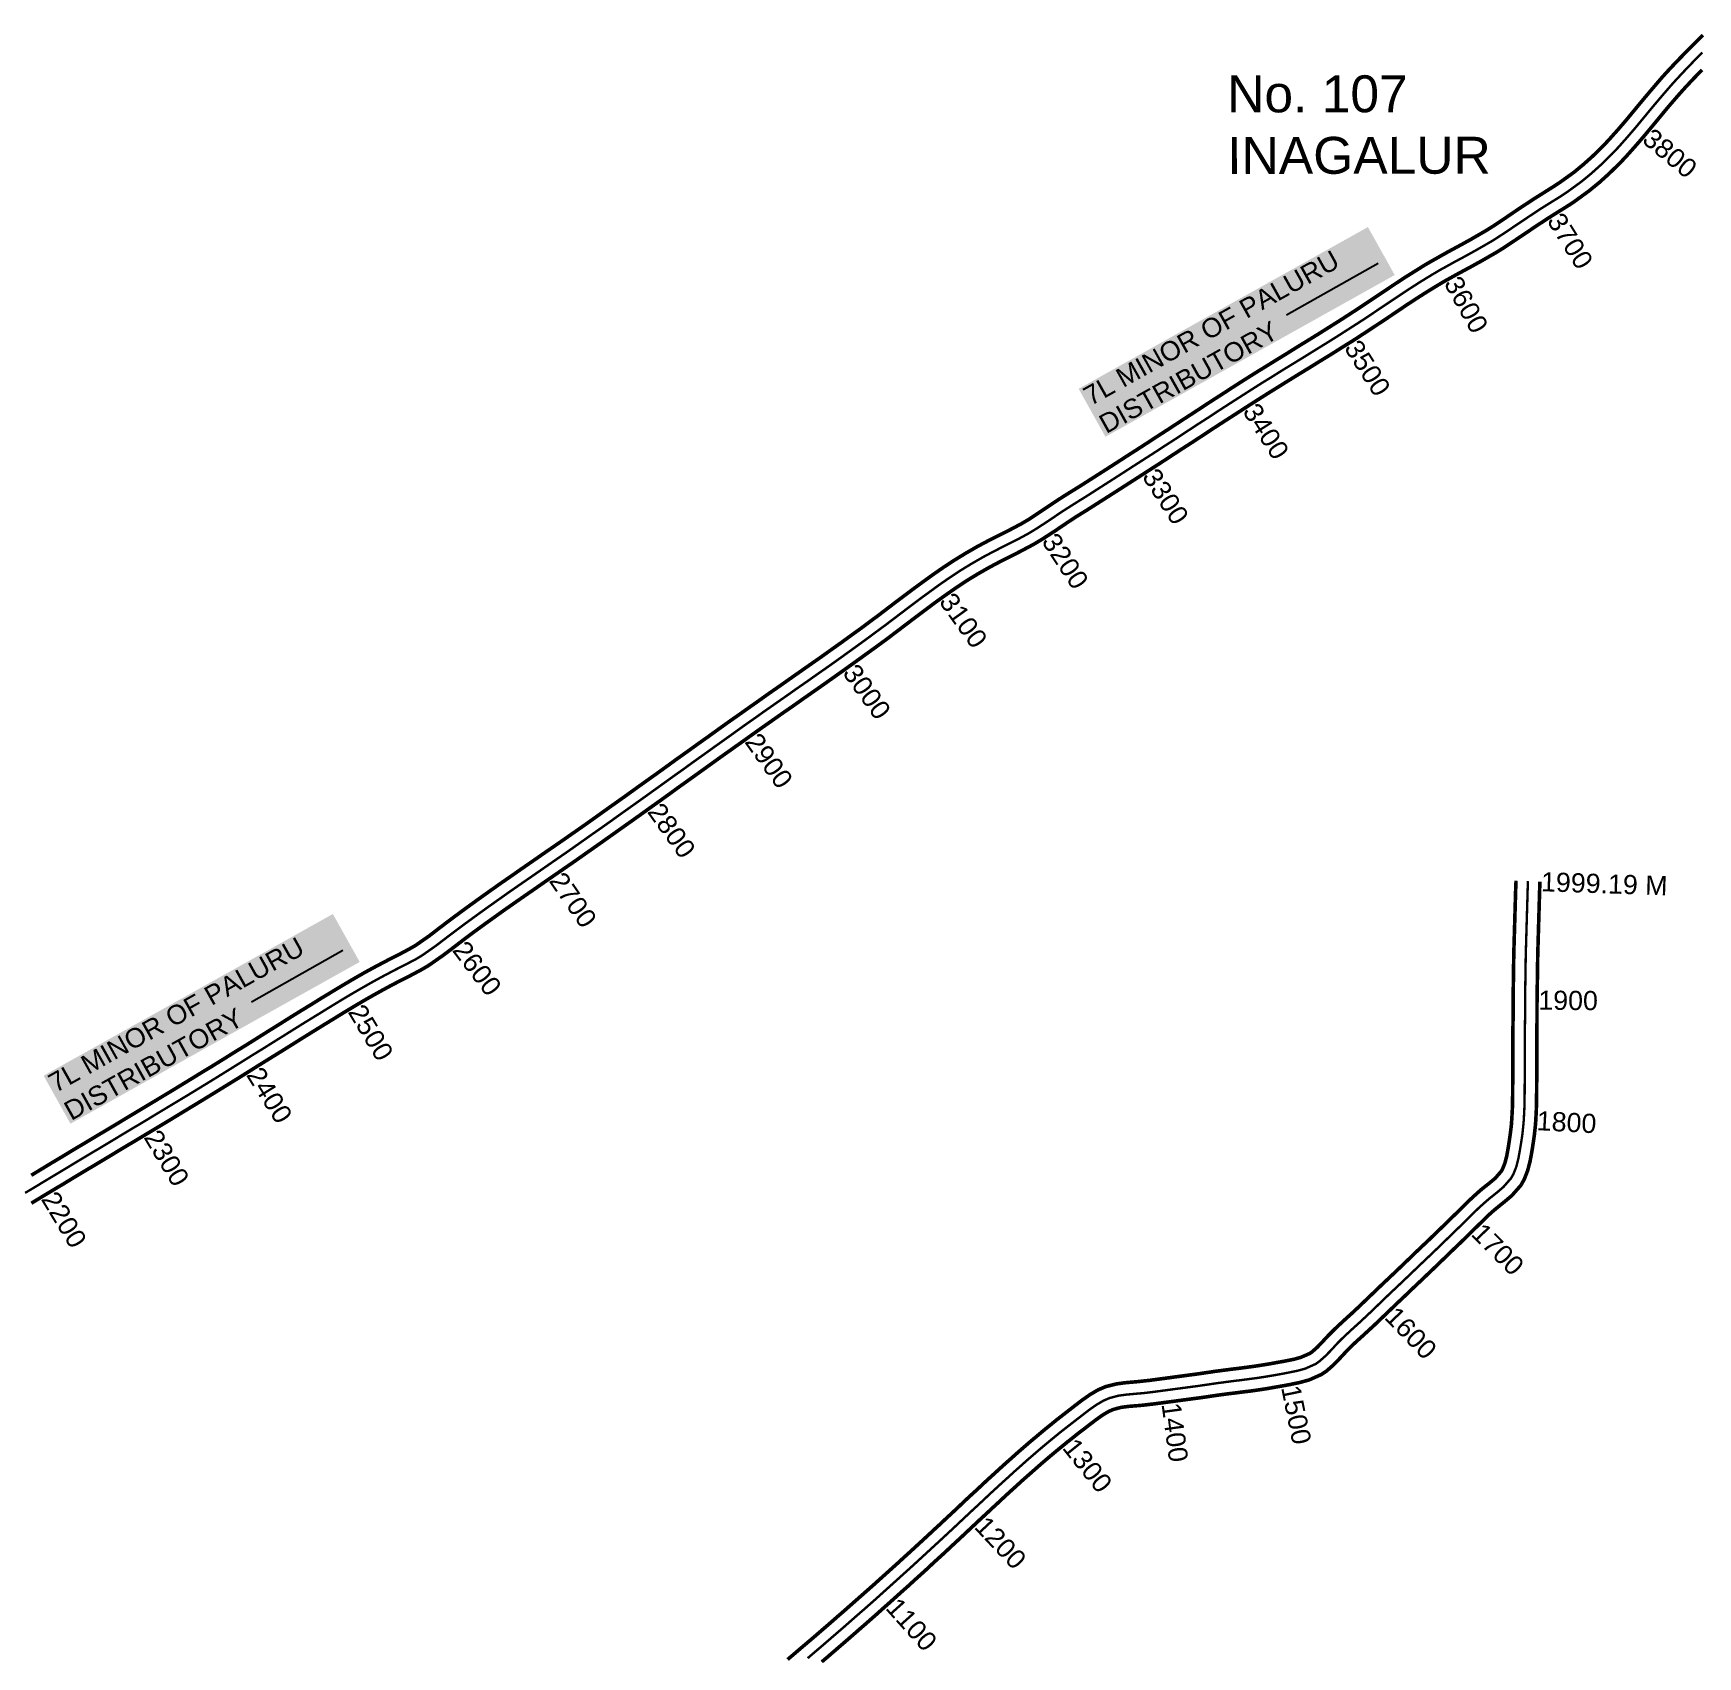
# Model space of a CAD drawing. Header units: inches. Extents: x 201585 to 225365, y 1598878 to 1613111.
# Drawn here: x 205832 to 207221, y 1606405 to 1607760 of the extents above; entities that cross this region are included whole.
import ezdxf
from ezdxf.enums import TextEntityAlignment as Align

# ---------------------------------------------------------------- set-up
doc = ezdxf.new("R2010")
doc.units = ezdxf.units.IN
doc.header["$LTSCALE"] = 15
doc.header["$MEASUREMENT"] = 0
doc.linetypes.add('HIDDEN2', pattern=[0.1875, 0.125, -0.0625])
for name, color, linetype in [('CANAL1', 7, 'Continuous'), ('CHANAGE', 1, 'Continuous'), ('PAPER SIZE', 5, 'Continuous'), ('STRUCTURE', 5, 'Continuous'), ('TEXT', 1, 'Continuous')]:
    doc.layers.add(name, color=color, linetype=linetype)
doc.styles.get("Standard").update_dxf_attribs({"font": 'arial.ttf'})
doc.dimstyles.get("Standard").update_dxf_attribs({"dimtxt": 0.18, "dimasz": 0.18, "dimexe": 0.18, "dimexo": 0.0625, "dimgap": 0.09, "dimtad": 0, "dimtih": 1, "dimtoh": 1, "dimdec": 4, "dimzin": 0, "dimdsep": 46, "dimtxsty": 'Standard', "dimcen": 0.09, "dimadec": 0, "dimazin": 0, "dimtfac": 1, "dimtdec": 4, "dimtofl": 0, "dimtmove": 0, "dimatfit": 3, "dimfxl": 1, "dimtolj": 1, "dimtzin": 0, "dimarcsym": 0})

msp = doc.modelspace()

# ---------------------------------------------------------------- linework, layer by layer
at = {"layer": 'CANAL1', "color": 200, "linetype": 'ByBlock', "ltscale": 40, "const_width": 3}
for points in [[(205830, 1606806.7), (205837.8, 1606811.4), (205846.8, 1606816.9), (205855.9, 1606822.3), (205864.9, 1606827.8), (205874, 1606833.2), (205883, 1606838.6), (205892.1, 1606844), (205901.1, 1606849.4), (205910.2, 1606854.9), (205919.2, 1606860.3), (205928.2, 1606865.7), (205937.3, 1606871.2), (205946.3, 1606876.6), (205955.3, 1606882.1), (205964.3, 1606887.6), (205973.2, 1606893.1), (205979.7, 1606897), (205991.2, 1606904.1), (206000.1, 1606909.7), (206009.1, 1606915.2), (206018, 1606920.8), (206026.9, 1606926.4), (206035.9, 1606932), (206044.8, 1606937.6), (206053.8, 1606943.2), (206064.6, 1606949.8), (206071.8, 1606954.3), (206080.9, 1606959.8), (206090, 1606965.3), (206099.2, 1606970.7), (206108.4, 1606976), (206117.8, 1606981.1), (206129.6, 1606987.3), (206136.8, 1606990.9), (206145.8, 1606995.7), (206150.7, 1606998.5), (206162.3, 1607006.6), (206170.2, 1607012.7), (206179, 1607019.4), (206187.5, 1607025.7), (206196.1, 1607032), (206204.7, 1607038.2), (206213.4, 1607044.4), (206222, 1607050.5), (206230.7, 1607056.5), (206239.4, 1607062.6), (206248.1, 1607068.6), (206256.7, 1607074.6), (206265.4, 1607080.6), (206272.4, 1607085.4), (206282.7, 1607092.6), (206291.3, 1607098.6), (206299.9, 1607104.7), (206308.4, 1607110.8), (206317, 1607116.9), (206325.6, 1607123), (206334.2, 1607129.2), (206342.7, 1607135.3), (206351.3, 1607141.4), (206359.9, 1607147.6), (206368.4, 1607153.8), (206377, 1607159.9), (206385.6, 1607166.1), (206394.2, 1607172.2), (206402.8, 1607178.4), (206411.3, 1607184.5), (206420, 1607190.6), (206428.6, 1607196.7), (206435.3, 1607201.4), (206445.8, 1607208.9), (206454.5, 1607214.9), (206463.1, 1607221), (206471.7, 1607227), (206480.4, 1607233.1), (206489, 1607239.1), (206497.5, 1607245.2), (206506.1, 1607251.3), (206514.6, 1607257.5), (206523.1, 1607263.6), (206531.5, 1607269.9), (206536.8, 1607273.8), (206548.3, 1607282.6), (206556.8, 1607289), (206565.3, 1607295.4), (206573.9, 1607301.7), (206582.6, 1607308), (206591.4, 1607314.1), (206600.4, 1607320), (206609.7, 1607325.7), (206620.1, 1607331.7), (206628.6, 1607336.2), (206638.1, 1607341), (206647.4, 1607345.7), (206656.5, 1607350.5), (206663.4, 1607354.6), (206673.6, 1607361.4), (206683.7, 1607368.2), (206691.4, 1607373.2), (206700.4, 1607378.8), (206705.1, 1607381.7), (206718.1, 1607390), (206726.1, 1607395.1), (206735.9, 1607401.4), (206744.7, 1607407.1), (206753.6, 1607412.8), (206762.4, 1607418.5), (206768, 1607422.2), (206780.1, 1607430), (206788.9, 1607435.8), (206797.7, 1607441.5), (206806.6, 1607447.3), (206815.4, 1607453.1), (206824.3, 1607458.8), (206833.2, 1607464.6), (206842.1, 1607470.3), (206852.1, 1607476.6), (206860.1, 1607481.5), (206869.1, 1607487.1), (206878.1, 1607492.6), (206887, 1607498.2), (206896, 1607503.7), (206904.9, 1607509.2), (206913.8, 1607514.8), (206922.7, 1607520.4), (206931.5, 1607526.1), (206936.6, 1607529.4), (206949, 1607537.7), (206957.7, 1607543.5), (206966.5, 1607549.4), (206975.4, 1607555.3), (206984.5, 1607561), (206993.6, 1607566.7), (207000.1, 1607570.4), (207012.3, 1607577.3), (207021.6, 1607582.3), (207030.7, 1607587.3), (207043.5, 1607594.7), (207048.4, 1607597.7), (207057.1, 1607603.4), (207065.7, 1607609.3), (207074.5, 1607615.2), (207085, 1607622.1), (207092.5, 1607626.8), (207101.4, 1607632.4), (207105.8, 1607635.3), (207117.9, 1607644), (207125.6, 1607650.4), (207133.2, 1607657.2), (207142.3, 1607666.1), (207147.5, 1607671.7), (207154.4, 1607679.4), (207161.1, 1607687.2), (207167.8, 1607695.3), (207174.5, 1607703.4), (207181.4, 1607711.6), (207190.8, 1607722.6), (207195.5, 1607727.8), (207202.8, 1607735.6), (207210.3, 1607743.3), (207217.8, 1607750.8), (207225.3, 1607758.3)], [(205830.1, 1606783.4), (205840.3, 1606789.6), (205848.1, 1606794.3), (205857.2, 1606799.7), (205866.2, 1606805.2), (205875.2, 1606810.6), (205884.3, 1606816), (205893.3, 1606821.4), (205902.4, 1606826.9), (205911.4, 1606832.3), (205920.5, 1606837.7), (205929.5, 1606843.1), (205938.6, 1606848.6), (205947.6, 1606854), (205956.6, 1606859.5), (205965.7, 1606865), (205974.7, 1606870.5), (205983.7, 1606876), (205990.2, 1606880), (206001.7, 1606887.1), (206010.7, 1606892.7), (206019.6, 1606898.3), (206028.6, 1606903.9), (206037.5, 1606909.4), (206046.5, 1606915), (206055.4, 1606920.6), (206064.4, 1606926.2), (206075.1, 1606932.8), (206082.3, 1606937.2), (206091.2, 1606942.7), (206100.2, 1606948.1), (206109.2, 1606953.4), (206118.2, 1606958.5), (206127.3, 1606963.5), (206138.7, 1606969.5), (206145.9, 1606973.1), (206155.5, 1606978.2), (206161.5, 1606981.7), (206174.1, 1606990.5), (206182.4, 1606996.8), (206191, 1607003.4), (206199.4, 1607009.7), (206207.9, 1607015.9), (206216.4, 1607022), (206224.9, 1607028.1), (206233.5, 1607034.1), (206242.1, 1607040.1), (206250.8, 1607046.1), (206259.4, 1607052.1), (206268.1, 1607058.1), (206276.8, 1607064.1), (206283.9, 1607069), (206294.1, 1607076.2), (206302.8, 1607082.3), (206311.4, 1607088.4), (206320, 1607094.5), (206328.6, 1607100.6), (206337.2, 1607106.7), (206345.8, 1607112.9), (206354.4, 1607119), (206363, 1607125.2), (206371.5, 1607131.4), (206380.1, 1607137.5), (206388.7, 1607143.7), (206397.2, 1607149.8), (206405.8, 1607156), (206414.4, 1607162.1), (206423, 1607168.2), (206431.5, 1607174.3), (206440.1, 1607180.4), (206446.8, 1607185.1), (206457.3, 1607192.5), (206466, 1607198.5), (206474.6, 1607204.6), (206483.2, 1607210.6), (206491.9, 1607216.7), (206500.5, 1607222.8), (206509.1, 1607228.9), (206517.7, 1607235.1), (206526.3, 1607241.3), (206534.9, 1607247.5), (206543.5, 1607253.8), (206548.8, 1607257.8), (206560.4, 1607266.6), (206568.8, 1607273), (206577.2, 1607279.3), (206585.7, 1607285.6), (206594.1, 1607291.6), (206602.6, 1607297.5), (206611.2, 1607303.2), (206619.9, 1607308.5), (206629.7, 1607314.1), (206637.8, 1607318.4), (206647.2, 1607323.1), (206656.7, 1607328), (206666.3, 1607333.1), (206674, 1607337.7), (206684.8, 1607344.7), (206694.8, 1607351.5), (206702.1, 1607356.3), (206711, 1607361.8), (206715.7, 1607364.8), (206728.9, 1607373.2), (206736.9, 1607378.3), (206746.7, 1607384.6), (206755.6, 1607390.3), (206764.4, 1607396), (206773.3, 1607401.7), (206778.9, 1607405.4), (206791, 1607413.3), (206799.9, 1607419), (206808.7, 1607424.8), (206817.5, 1607430.6), (206826.3, 1607436.3), (206835.2, 1607442), (206844, 1607447.7), (206852.9, 1607453.4), (206862.7, 1607459.6), (206870.6, 1607464.5), (206879.6, 1607470.1), (206888.5, 1607475.6), (206897.5, 1607481.1), (206906.5, 1607486.7), (206915.5, 1607492.2), (206924.5, 1607497.9), (206933.5, 1607503.5), (206942.4, 1607509.3), (206947.6, 1607512.7), (206960.1, 1607521), (206968.9, 1607526.9), (206977.6, 1607532.8), (206986.3, 1607538.5), (206995.1, 1607544.1), (207003.9, 1607549.5), (207010, 1607553.1), (207021.9, 1607559.7), (207031.2, 1607564.7), (207040.6, 1607569.9), (207053.8, 1607577.5), (207059.2, 1607580.9), (207068.1, 1607586.8), (207076.9, 1607592.7), (207085.6, 1607598.6), (207095.8, 1607605.3), (207103.1, 1607609.9), (207112.1, 1607615.5), (207117.2, 1607618.8), (207130.1, 1607628.2), (207138.7, 1607635.2), (207146.9, 1607642.6), (207156.6, 1607652.1), (207162.2, 1607658.1), (207169.4, 1607666.2), (207176.4, 1607674.3), (207183.2, 1607682.5), (207189.9, 1607690.6), (207196.6, 1607698.7), (207205.8, 1607709.3), (207210.2, 1607714.2), (207217.3, 1607721.8), (207224.6, 1607729.3)], [(206461.3, 1606402.6), (206466.5, 1606407), (206471.6, 1606411.4), (206476.8, 1606415.8), (206482, 1606420.2), (206487.1, 1606424.6), (206492.3, 1606429.1), (206497.4, 1606433.5), (206502.5, 1606438), (206507.6, 1606442.4), (206512.7, 1606446.9), (206517.8, 1606451.4), (206522.9, 1606455.9), (206528, 1606460.4), (206533.1, 1606464.9), (206538.2, 1606469.5), (206543.2, 1606474), (206548.3, 1606478.6), (206553.3, 1606483.1), (206558.3, 1606487.7), (206563.4, 1606492.3), (206568.4, 1606496.9), (206573.4, 1606501.5), (206578.4, 1606506.1), (206583.4, 1606510.8), (206589.2, 1606516.1), (206593.4, 1606520.1), (206598.4, 1606524.7), (206603.4, 1606529.4), (206608.3, 1606534.1), (206613.3, 1606538.8), (206618.4, 1606543.4), (206623.4, 1606548.1), (206628.4, 1606552.8), (206633.5, 1606557.4), (206638.5, 1606562), (206643.6, 1606566.6), (206648.8, 1606571.2), (206653.9, 1606575.8), (206659.1, 1606580.3), (206664.3, 1606584.8), (206669.6, 1606589.2), (206674.8, 1606593.6), (206682.7, 1606600), (206685.5, 1606602.3), (206690.9, 1606606.5), (206696.3, 1606610.7), (206702.6, 1606615.6), (206707.5, 1606619.3), (206713.6, 1606623.6), (206720.4, 1606627.6), (206726.7, 1606630.3), (206735.8, 1606632.6), (206743.4, 1606633.6), (206753.6, 1606634.5), (206757.2, 1606634.9), (206763.8, 1606635.6), (206770.4, 1606636.5), (206778, 1606637.5), (206783.9, 1606638.3), (206790.7, 1606639.2), (206797.4, 1606640.1), (206802.7, 1606640.8), (206810.9, 1606642), (206817.6, 1606643), (206827.6, 1606644.3), (206831.3, 1606644.8), (206838.1, 1606645.6), (206844.8, 1606646.5), (206852.2, 1606647.5), (206857.9, 1606648.4), (206864.5, 1606649.5), (206871.1, 1606650.7), (206876.3, 1606651.6), (206884.2, 1606653.2), (206889.8, 1606654.8), (206897.1, 1606658), (206899, 1606659.3), (206903.3, 1606663.1), (206907.7, 1606667.7), (206912.9, 1606673.3), (206917.6, 1606678), (206922.7, 1606682.8), (206927.8, 1606687.5), (206931.6, 1606690.9), (206937.7, 1606696.6), (206942.5, 1606701.2), (206949.6, 1606708), (206952.4, 1606710.7), (206957.3, 1606715.4), (206962.3, 1606720.1), (206967.7, 1606725.2), (206972.2, 1606729.5), (206977.1, 1606734.2), (206982, 1606738.9), (206985.7, 1606742.5), (206991.8, 1606748.3), (206996.8, 1606753), (207003.7, 1606759.8), (207006.6, 1606762.5), (207011.4, 1606767.2), (207016.3, 1606772), (207021.6, 1606777.1), (207026, 1606781.5), (207031, 1606786.4), (207036.2, 1606791.2), (207040.4, 1606794.9), (207047.2, 1606800.3), (207051.8, 1606804.1), (207056.9, 1606810), (207058, 1606811.9), (207060, 1606816.9), (207061.5, 1606822.7), (207062.7, 1606829.3), (207063.7, 1606835.7), (207064.6, 1606842.2), (207065.4, 1606848.7), (207065.7, 1606852.9), (207066.2, 1606861.7), (207066.4, 1606868.3), (207066.5, 1606877.3), (207066.5, 1606881.8), (207066.6, 1606888.6), (207066.6, 1606895.5), (207066.6, 1606902.3), (207066.6, 1606909.1), (207066.7, 1606915.9), (207066.7, 1606922.7), (207066.7, 1606929.6), (207066.8, 1606936.4), (207066.8, 1606943.2), (207066.8, 1606950), (207066.9, 1606956.9), (207067, 1606963.7), (207067.1, 1606970.5), (207067.2, 1606977.4), (207067.3, 1606984.2), (207067.4, 1606991), (207067.6, 1606997.9), (207067.8, 1607004.7), (207068, 1607011.6), (207068.2, 1607018.4), (207068.4, 1607025.2), (207068.6, 1607032), (207068.8, 1607038.9), (207069, 1607045.7), (207069.3, 1607052.5)], [(206489.8, 1606400.6), (206495, 1606405), (206500.2, 1606409.5), (206505.3, 1606413.9), (206510.5, 1606418.4), (206515.7, 1606422.9), (206520.8, 1606427.4), (206526, 1606431.9), (206531.1, 1606436.4), (206536.2, 1606440.9), (206541.3, 1606445.5), (206546.4, 1606450), (206551.5, 1606454.6), (206556.6, 1606459.2), (206561.7, 1606463.7), (206566.7, 1606468.3), (206571.8, 1606472.9), (206576.9, 1606477.5), (206581.9, 1606482.2), (206586.9, 1606486.8), (206592, 1606491.4), (206597, 1606496.1), (206602.8, 1606501.5), (206607, 1606505.4), (206612, 1606510.1), (206617, 1606514.8), (206622, 1606519.5), (206627, 1606524.1), (206632, 1606528.8), (206637, 1606533.4), (206642, 1606538.1), (206647, 1606542.7), (206652, 1606547.2), (206657, 1606551.8), (206662.1, 1606556.3), (206667.1, 1606560.7), (206672.2, 1606565.2), (206677.3, 1606569.6), (206682.4, 1606573.9), (206687.6, 1606578.2), (206695.3, 1606584.5), (206698, 1606586.6), (206703.2, 1606590.8), (206708.6, 1606594.9), (206714.8, 1606599.7), (206719.3, 1606603.1), (206724.5, 1606606.8), (206729.5, 1606609.7), (206733.2, 1606611.3), (206739.6, 1606613), (206745.6, 1606613.8), (206755.4, 1606614.6), (206759.3, 1606615), (206766.2, 1606615.8), (206773.1, 1606616.7), (206780.7, 1606617.7), (206786.6, 1606618.5), (206793.3, 1606619.4), (206800.1, 1606620.3), (206805.5, 1606621), (206813.7, 1606622.2), (206820.4, 1606623.2), (206830.2, 1606624.5), (206833.8, 1606624.9), (206840.6, 1606625.8), (206847.4, 1606626.6), (206855.1, 1606627.7), (206861.1, 1606628.6), (206867.9, 1606629.8), (206874.8, 1606631), (206880.2, 1606632), (206888.9, 1606633.8), (206896.6, 1606635.9), (206906.9, 1606640.5), (206911.3, 1606643.5), (206917.1, 1606648.6), (206922.3, 1606654), (206927.4, 1606659.5), (206931.5, 1606663.7), (206936.3, 1606668.2), (206941.3, 1606672.7), (206945.1, 1606676.2), (206951.4, 1606682), (206956.4, 1606686.8), (206963.4, 1606693.5), (206966.2, 1606696.2), (206971.1, 1606700.9), (206976.1, 1606705.6), (206981.5, 1606710.8), (206985.9, 1606715), (206990.9, 1606719.7), (206995.8, 1606724.4), (206999.6, 1606728), (207005.7, 1606733.9), (207010.6, 1606738.6), (207017.6, 1606745.4), (207020.5, 1606748.1), (207025.4, 1606752.9), (207030.3, 1606757.7), (207035.6, 1606762.9), (207040, 1606767.2), (207044.7, 1606771.9), (207049.5, 1606776.3), (207053.2, 1606779.4), (207059.9, 1606784.8), (207065.9, 1606789.9), (207073.3, 1606798.3), (207076.1, 1606803.2), (207079, 1606810.7), (207081, 1606818.4), (207082.4, 1606825.9), (207083.5, 1606832.8), (207084.5, 1606839.7), (207085.3, 1606846.7), (207085.7, 1606851.5), (207086.2, 1606860.9), (207086.4, 1606867.9), (207086.5, 1606877.1), (207086.5, 1606881.7), (207086.6, 1606888.5), (207086.6, 1606895.4), (207086.6, 1606902.2), (207086.6, 1606909), (207086.7, 1606915.9), (207086.7, 1606922.7), (207086.7, 1606929.5), (207086.8, 1606936.3), (207086.8, 1606943.1), (207086.8, 1606949.9), (207086.9, 1606956.7), (207087, 1606963.5), (207087.1, 1606970.2), (207087.2, 1606977), (207087.3, 1606983.8), (207087.4, 1606990.6), (207087.6, 1606997.4), (207087.8, 1607004.2), (207088, 1607011), (207088.2, 1607017.8), (207088.4, 1607024.6), (207088.6, 1607031.4), (207088.8, 1607038.2), (207089, 1607045), (207089.2, 1607051.8)]]:
    msp.add_lwpolyline(points, dxfattribs=at)
at = {"layer": 'CANAL1', "color": 1, "linetype": 'HIDDEN2', "ltscale": 40, "const_width": 2}
msp.add_lwpolyline([(205824.9, 1606792), (205835.1, 1606798.1), (205843, 1606802.9), (205852, 1606808.3), (205861, 1606813.7), (205870.1, 1606819.2), (205879.1, 1606824.6), (205888.2, 1606830), (205897.2, 1606835.4), (205906.3, 1606840.9), (205915.3, 1606846.3), (205924.4, 1606851.7), (205933.4, 1606857.2), (205942.4, 1606862.6), (205951.5, 1606868.1), (205960.5, 1606873.5), (205969.5, 1606879), (205978.5, 1606884.5), (205985, 1606888.5), (205996.4, 1606895.6), (206005.4, 1606901.2), (206014.3, 1606906.8), (206023.3, 1606912.3), (206032.2, 1606917.9), (206041.2, 1606923.5), (206050.1, 1606929.1), (206059.1, 1606934.7), (206069.9, 1606941.3), (206077, 1606945.7), (206086, 1606951.2), (206095.1, 1606956.7), (206104.2, 1606962), (206113.3, 1606967.2), (206122.6, 1606972.3), (206134.2, 1606978.4), (206141.3, 1606982), (206150.7, 1606986.9), (206156.1, 1606990.1), (206168.2, 1606998.6), (206176.3, 1607004.8), (206185, 1607011.4), (206193.5, 1607017.7), (206202, 1607023.9), (206210.6, 1607030.1), (206219.2, 1607036.2), (206227.8, 1607042.3), (206236.4, 1607048.3), (206245.1, 1607054.3), (206253.8, 1607060.3), (206262.4, 1607066.3), (206271.1, 1607072.3), (206278.2, 1607077.2), (206288.4, 1607084.4), (206297, 1607090.5), (206305.6, 1607096.5), (206314.2, 1607102.6), (206322.8, 1607108.8), (206331.4, 1607114.9), (206340, 1607121), (206348.6, 1607127.2), (206357.1, 1607133.3), (206365.7, 1607139.5), (206374.3, 1607145.6), (206382.8, 1607151.8), (206391.4, 1607157.9), (206400, 1607164.1), (206408.6, 1607170.2), (206417.1, 1607176.3), (206425.7, 1607182.5), (206434.3, 1607188.5), (206441, 1607193.3), (206451.6, 1607200.7), (206460.2, 1607206.7), (206468.8, 1607212.8), (206477.5, 1607218.8), (206486.1, 1607224.9), (206494.7, 1607230.9), (206503.3, 1607237), (206511.9, 1607243.2), (206520.5, 1607249.4), (206529, 1607255.6), (206537.5, 1607261.9), (206542.8, 1607265.8), (206554.4, 1607274.6), (206562.8, 1607281), (206571.3, 1607287.4), (206579.8, 1607293.6), (206588.3, 1607299.8), (206597, 1607305.8), (206605.8, 1607311.6), (206614.8, 1607317.1), (206624.9, 1607322.9), (206633.2, 1607327.3), (206642.6, 1607332.1), (206652.1, 1607336.8), (206661.4, 1607341.8), (206668.7, 1607346.2), (206679.2, 1607353), (206689.3, 1607359.9), (206696.8, 1607364.7), (206705.7, 1607370.3), (206710.4, 1607373.2), (206723.5, 1607381.6), (206731.5, 1607386.7), (206741.3, 1607393), (206750.1, 1607398.7), (206759, 1607404.4), (206767.9, 1607410.1), (206773.5, 1607413.8), (206785.6, 1607421.6), (206794.4, 1607427.4), (206803.2, 1607433.2), (206812.1, 1607438.9), (206820.9, 1607444.7), (206829.7, 1607450.4), (206838.6, 1607456.1), (206847.5, 1607461.8), (206857.4, 1607468.1), (206865.4, 1607473), (206874.3, 1607478.6), (206883.3, 1607484.1), (206892.3, 1607489.6), (206901.3, 1607495.2), (206910.2, 1607500.7), (206919.2, 1607506.3), (206928.1, 1607512), (206937, 1607517.7), (206942.1, 1607521), (206954.5, 1607529.3), (206963.3, 1607535.2), (206972.1, 1607541.1), (206980.9, 1607546.9), (206989.8, 1607552.6), (206998.8, 1607558.1), (207005, 1607561.8), (207017.1, 1607568.5), (207026.4, 1607573.5), (207035.6, 1607578.6), (207048.7, 1607586.1), (207053.8, 1607589.3), (207062.6, 1607595.1), (207071.3, 1607601), (207080.1, 1607606.9), (207090.4, 1607613.7), (207097.8, 1607618.3), (207106.8, 1607623.9), (207111.5, 1607627), (207124, 1607636.1), (207132.1, 1607642.8), (207140, 1607649.9), (207149.4, 1607659.1), (207154.9, 1607664.9), (207161.9, 1607672.8), (207168.8, 1607680.8), (207175.5, 1607688.9), (207182.2, 1607697), (207189, 1607705.1), (207198.3, 1607715.9), (207202.9, 1607721), (207210.1, 1607728.7), (207217.4, 1607736.3), (207224.8, 1607743.8)], dxfattribs=at)
at = {"layer": 'CANAL1', "color": 1, "linetype": 'HIDDEN2', "ltscale": 30, "const_width": 2}
msp.add_lwpolyline([(206478.1, 1606403.7), (206483.3, 1606408.2), (206488.5, 1606412.6), (206493.6, 1606417), (206498.8, 1606421.5), (206504, 1606426), (206509.1, 1606430.4), (206514.2, 1606434.9), (206519.3, 1606439.4), (206524.5, 1606443.9), (206529.6, 1606448.4), (206534.7, 1606452.9), (206539.8, 1606457.5), (206544.8, 1606462), (206549.9, 1606466.6), (206555, 1606471.2), (206560, 1606475.7), (206565.1, 1606480.3), (206570.1, 1606484.9), (206575.1, 1606489.5), (206580.2, 1606494.2), (206585.2, 1606498.8), (206590.2, 1606503.4), (206596, 1606508.8), (206600.2, 1606512.7), (206605.2, 1606517.4), (206610.2, 1606522.1), (206615.2, 1606526.8), (206620.2, 1606531.4), (206625.2, 1606536.1), (206630.2, 1606540.8), (206635.2, 1606545.4), (206640.2, 1606550), (206645.3, 1606554.6), (206650.3, 1606559.2), (206655.4, 1606563.7), (206660.5, 1606568.3), (206665.6, 1606572.7), (206670.8, 1606577.2), (206676, 1606581.6), (206681.2, 1606585.9), (206689, 1606592.3), (206691.7, 1606594.4), (206697.1, 1606598.6), (206702.5, 1606602.8), (206708.7, 1606607.6), (206713.4, 1606611.2), (206719.1, 1606615.2), (206724.9, 1606618.6), (206730, 1606620.8), (206737.7, 1606622.8), (206744.5, 1606623.7), (206754.5, 1606624.6), (206758.2, 1606624.9), (206765, 1606625.7), (206771.8, 1606626.6), (206779.3, 1606627.6), (206785.2, 1606628.4), (206792, 1606629.3), (206798.8, 1606630.2), (206804.1, 1606630.9), (206812.3, 1606632.1), (206819, 1606633.1), (206828.9, 1606634.4), (206832.5, 1606634.9), (206839.3, 1606635.7), (206846.1, 1606636.6), (206853.7, 1606637.6), (206859.5, 1606638.5), (206866.2, 1606639.6), (206872.9, 1606640.8), (206878.2, 1606641.8), (206886.6, 1606643.5), (206893.2, 1606645.3), (206902, 1606649.2), (206905.1, 1606651.4), (206910.2, 1606655.9), (206915, 1606660.8), (206920.1, 1606666.4), (206924.5, 1606670.8), (206929.5, 1606675.5), (206934.5, 1606680.1), (206938.3, 1606683.5), (206944.5, 1606689.3), (206949.5, 1606694), (206956.5, 1606700.8), (206959.3, 1606703.5), (206964.2, 1606708.2), (206969.2, 1606712.9), (206974.6, 1606718), (206979.1, 1606722.3), (206984, 1606727), (206988.9, 1606731.7), (206992.7, 1606735.3), (206998.8, 1606741.1), (207003.7, 1606745.8), (207010.7, 1606752.6), (207013.5, 1606755.3), (207018.4, 1606760.1), (207023.3, 1606764.8), (207028.6, 1606770), (207033, 1606774.4), (207037.8, 1606779.1), (207042.9, 1606783.7), (207046.8, 1606787.1), (207053.6, 1606792.5), (207058.8, 1606797), (207065.1, 1606804.2), (207067, 1606807.5), (207069.5, 1606813.8), (207071.2, 1606820.5), (207072.5, 1606827.6), (207073.6, 1606834.2), (207074.6, 1606841), (207075.3, 1606847.7), (207075.7, 1606852.2), (207076.2, 1606861.3), (207076.4, 1606868.1), (207076.5, 1606877.2), (207076.5, 1606881.8), (207076.6, 1606888.6), (207076.6, 1606895.4), (207076.6, 1606902.2), (207076.6, 1606909.1), (207076.7, 1606915.9), (207076.7, 1606922.7), (207076.7, 1606929.5), (207076.8, 1606936.3), (207076.8, 1606943.1), (207076.8, 1606950), (207076.9, 1606956.8), (207077, 1606963.6), (207077.1, 1606970.4), (207077.2, 1606977.2), (207077.3, 1606984), (207077.4, 1606990.8), (207077.6, 1606997.6), (207077.8, 1607004.5), (207078, 1607011.3), (207078.2, 1607018.1), (207078.4, 1607024.9), (207078.6, 1607031.7), (207078.8, 1607038.5), (207079, 1607045.4), (207079.2, 1607052.2)], dxfattribs=at)
at = {"layer": 'CHANAGE'}
for p in [(207170.3, 1607682.6), (207095.6, 1607616.9), (207010.4, 1607564.7), (206926.2, 1607510.8), (206841.3, 1607457.9), (206757.5, 1607403.4), (206673.4, 1607349.3), (206587.1, 1607298.9), (206506.7, 1607239.5), (206425, 1607181.9), (206343.7, 1607123.7), (206262, 1607066), (206180.6, 1607008), (206095, 1606956.6), (207076.9, 1606953), (206010, 1606904), (205924.6, 1606851.9), (207075.7, 1606853), (205838.9, 1606800.4), (207028.9, 1606770.4), (206956.8, 1606701.1), (206878.8, 1606641.9), (206779.8, 1606627.7), (206689.4, 1606592.6), (206614.6, 1606526.2), (206541, 1606458.6)]:
    msp.add_point(p, dxfattribs=at)

# ---------------------------------------------------------------- texts
for s, rotation, p in [('3800', 320.1943, (207178.7, 1607675.6)), ('3700', 301.9761, (207101.4, 1607607.6)), ('3600', 299.0993, (207015.7, 1607555.1)), ('3500', 302.3584, (206932.1, 1607501.5)), ('3400', 302.5639, (206847.3, 1607448.6)), ('3300', 302.7771, (206763.4, 1607394.2)), ('3200', 303.2947, (206679.5, 1607340.1)), ('3100', 305.7115, (206593.6, 1607290)), ('3000', 305.557, (206513.1, 1607230.5)), ('2900', 305.4165, (206431.4, 1607173)), ('2800', 305.641, (206350.1, 1607114.7)), ('2700', 304.6453, (206268.2, 1607057)), ('1999.19 M', 358.1035, (207090.2, 1607051.8)), ('2600', 307.2791, (206187.2, 1606999.2)), ('2500', 300.9944, (206100.7, 1606947.2)), ('1900', 359.5018, (207087.9, 1606952.9)), ('2400', 301.916, (206015.8, 1606894.7)), ('1800', 356.9052, (207086.7, 1606852.4)), ('2300', 301.0324, (205930.3, 1606842.5)), ('2200', 301.159, (205844.6, 1606791)), ('1700', 314.7936, (207036.7, 1606762.6)), ('1600', 313.7693, (206964.4, 1606693.1)), ('1500', 281.4995, (206881, 1606631.2)), ('1400', 277.6564, (206781.3, 1606616.8)), ('1300', 308.5673, (206696.2, 1606584)), ('1200', 313.1334, (206622.1, 1606518.2)), ('1100', 311.8296, (206548.3, 1606450.4))]:
    msp.add_text(s, height=16, rotation=rotation, dxfattribs=at).set_placement(p, align=Align.MIDDLE_LEFT)
at = {"layer": 'STRUCTURE', "color": 5, "char_height": 16, "width": 273.397, "attachment_point": 1, "rotation": 29.2075, "bg_fill": 1, "box_fill_scale": 1.1, "bg_fill_color": 7, "bg_fill_true_color": 16777215, "bg_fill_transparency": 0}
for insert in [(206706.4, 1607462.5), (205842.5, 1606889.2)]:
    msp.add_mtext('{\\C1;7L MINOR OF PALURU DISTRIBUTORY}', dxfattribs=dict(at, insert=insert))
at = {"layer": 'TEXT', "insert": (206828.2, 1607724.6), "char_height": 30.8, "width": 460.149, "attachment_point": 1, "rotation": 0.0563}
msp.add_mtext('No. 107   \\PINAGALUR', dxfattribs=at)

# ---------------------------------------------------------------- leaders
at = {"layer": 'PAPER SIZE', "color": 1}
for points in [[(206954.1, 1607567.7), (206877.8, 1607524.6)], [(206090.2, 1606994.4), (206013.9, 1606951.3)]]:
    msp.add_leader(points, dimstyle='Standard', override={"dimasz": 40, "dimgap": 0.09, "dimtad": 0, "dimtfill": 2, "dimtfillclr": 5}, dxfattribs=at)

doc.saveas('drawing.dxf')
